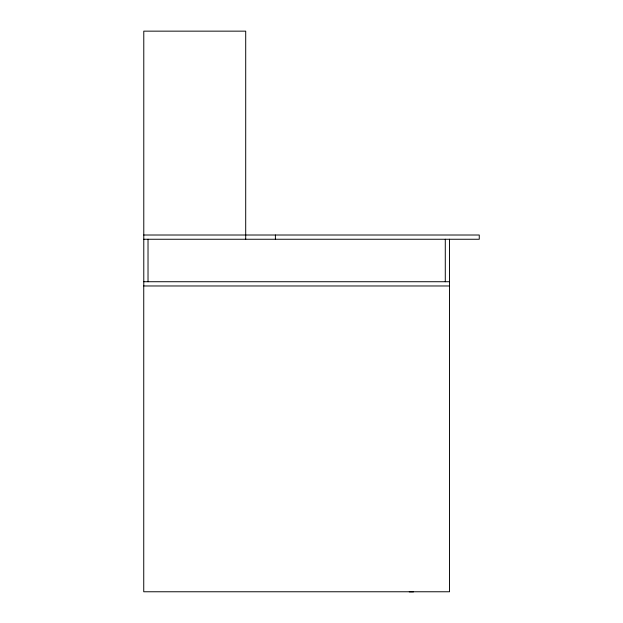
<?xml version="1.0" encoding="UTF-8"?>
<svg xmlns="http://www.w3.org/2000/svg" width="623" height="623" viewBox="0 0 623 623"><rect width="100%" height="100%" fill="white"/><g stroke="black" fill="none" stroke-linecap="round" stroke-linejoin="round"><path stroke-width="0.93" d="M143.781 235.011L479.258 235.011L479.258 239.255L143.781 239.255M143.781 281.728L449.526 281.728M449.526 239.255L449.526 591.764L143.742 591.764L143.742 285.973L449.526 285.973M409.256 591.85L413.501 591.85M445.281 239.255L445.281 281.728M275.397 235.011L275.397 239.255M245.703 239.255L245.711 31.15L143.781 31.15L143.781 285.973M148.025 239.255L148.025 281.728"/></g></svg>
